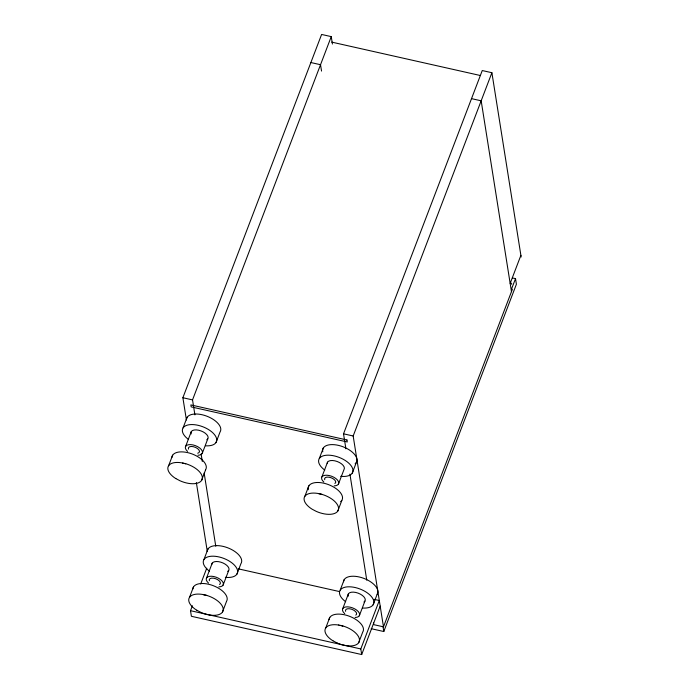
<?xml version="1.0" encoding="UTF-8"?>
<svg xmlns="http://www.w3.org/2000/svg" width="689" height="689" viewBox="0 0 689 689"><rect width="100%" height="100%" fill="white"/><g stroke="black" fill="none" stroke-linecap="round" stroke-linejoin="round"><path stroke-width="1.03" d="M511.608 283.153L511.608 284.299M186.418 419.997L182.878 397.725L321.608 34.45L331.254 36.62L332.434 44.053M194.909 414.881L192.532 399.896L331.254 36.62M168.607 465.73L172.646 455.162M183.067 427.86L187.107 417.293M185.685 446.248L191.309 431.538M202.161 453.603L207.777 438.884M201.55 480.44L205.589 469.872M216.01 442.562L220.049 431.994A18.086 9.069 20.9 0 0 206.467 416.044A18.086 9.069 20.9 0 0 186.392 419.541M189.509 597.346L193.54 586.787M203.97 559.477L208 548.909M380.182 606.113L361.691 654.55L191.396 616.285L190.508 610.695L192.395 605.752M200.697 584.005L206.743 568.184M206.588 577.873L212.203 563.154M223.055 585.228L228.679 570.509M222.452 612.056L226.483 601.488M236.913 574.187L240.943 563.619A18.086 9.069 20.9 0 0 227.361 547.66A18.086 9.069 20.9 0 0 207.286 551.166M304.848 496.338L308.879 485.771M319.308 458.469L323.339 447.902M321.918 476.857L327.542 462.147M345.904 448.806L343.527 433.82L482.248 70.545L491.894 72.715L521.151 256.988M373.49 622.555L373.826 624.673L383.48 626.844L353.173 435.991L491.894 72.715M338.394 484.212L344.009 469.502A9.043 4.53 20.9 0 0 337.222 461.518A9.043 4.53 20.9 0 0 327.18 463.266M337.782 511.049L341.822 500.481M352.243 473.179L356.282 462.612M325.742 627.963L329.781 617.396M340.202 590.085L344.242 579.527M342.821 608.482L348.436 593.763M359.288 615.837L364.912 601.118M358.685 642.665L362.715 632.106A18.086 9.069 20.9 0 0 349.134 616.147A18.086 9.069 20.9 0 0 329.058 619.644M373.145 604.796L377.176 594.228M361.691 654.55L360.803 648.952L379.294 600.515L374.075 599.344M510.161 283.429L520.893 255.335M511.686 288.665L515.518 278.632L512.383 277.925M383.48 626.844L512.392 289.234M371.225 628.695L383.79 631.52L516.405 284.23L515.518 278.632M182.516 463.042L185.763 463.766L181.276 462.758A18.026 9.043 20.9 0 0 168.073 466.789A18.026 9.043 20.9 0 0 175.841 478.605M318.757 493.651L321.996 494.383A18.086 9.069 20.9 0 1 338.342 509.989A18.086 9.069 20.9 0 1 316.199 511.35L312.108 509.197A18.026 9.043 20.9 0 1 304.305 497.398A18.026 9.043 20.9 0 1 317.517 493.384L321.996 494.383M203.419 594.667L206.666 595.391A18.086 9.069 20.9 0 1 223.003 610.997A18.086 9.069 20.9 0 1 200.869 612.366L196.77 610.213M339.651 625.276L342.898 626L338.411 624.992M331.685 42.107L480.448 75.532M310.877 62.544L320.523 64.714L321.539 71.079M471.517 98.639L481.172 100.809L511.471 291.662M182.878 397.725L192.532 399.896M343.527 433.82L353.173 435.991M238.256 568.83L339.599 591.601M206.666 595.391L202.178 594.383A18.026 9.043 20.9 0 0 188.975 598.405A18.026 9.043 20.9 0 0 196.744 610.23M190.508 610.695L360.803 648.952M337.093 642.983L333.002 640.822M175.867 478.588L179.958 480.75A18.086 9.069 20.9 0 0 202.11 479.38A18.086 9.069 20.9 0 0 185.763 463.723M383.05 626.861L383.79 631.52M349.917 474.118L366.763 580.181M201.119 453.973L202.308 461.492M204.151 473.059L215.769 546.248M196.348 482.55L207.294 551.467M324.7 479.716A5.874 2.945 20.9 0 1 331.099 477.744A5.874 2.945 20.9 0 1 334.897 483.489M323.83 482.016A9.043 4.53 20.9 0 1 324.898 475.315A9.043 4.53 20.9 0 1 337.386 479.949A9.043 4.53 20.9 0 1 334.174 485.857M324.743 470.096A18.086 9.069 20.9 0 1 324.975 455.42A18.086 9.069 20.9 0 1 351.002 465.583A18.086 9.069 20.9 0 1 340.676 476.314M356.876 461.148A18.086 9.069 20.9 0 1 355.119 463.818M322.771 451.846A18.086 9.069 20.9 0 1 338.979 445.499A18.086 9.069 20.9 0 1 356.997 460.355M308.31 489.715A18.086 9.069 20.9 0 1 328.24 484.522A18.086 9.069 20.9 0 1 340.659 501.687M188.467 449.107A5.874 2.945 20.9 0 1 195.573 447.419A5.874 2.945 20.9 0 1 197.726 453.241M187.589 451.407A9.043 4.53 20.9 0 1 188.665 444.706A9.043 4.53 20.9 0 1 201.154 449.34A9.043 4.53 20.9 0 1 197.941 455.248M191.154 433.949A9.043 4.53 20.9 0 1 200.99 430.909A9.043 4.53 20.9 0 1 206.829 439.754M188.51 439.479A18.086 9.069 20.9 0 1 188.441 424.863A18.086 9.069 20.9 0 1 214.4 434.501A18.086 9.069 20.9 0 1 205.52 445.8M171.931 457.41A18.086 9.069 20.9 0 1 191.998 453.913A18.086 9.069 20.9 0 1 205.555 469.855M209.37 580.724A5.874 2.945 20.9 0 1 215.76 578.751A5.874 2.945 20.9 0 1 219.558 584.505M208.491 583.032A9.043 4.53 20.9 0 1 209.559 576.323A9.043 4.53 20.9 0 1 222.047 580.965A9.043 4.53 20.9 0 1 218.844 586.873M211.85 564.282A9.043 4.53 20.9 0 1 222.978 562.973A9.043 4.53 20.9 0 1 227.723 571.37M209.404 571.103A18.086 9.069 20.9 0 1 209.637 556.436A18.086 9.069 20.9 0 1 235.664 566.591A18.086 9.069 20.9 0 1 225.337 577.322M192.825 589.035A18.086 9.069 20.9 0 1 212.901 585.538A18.086 9.069 20.9 0 1 226.448 601.48M345.602 611.341A5.874 2.945 20.9 0 1 351.993 609.36A5.874 2.945 20.9 0 1 355.791 615.113M344.724 613.641A9.043 4.53 20.9 0 1 345.8 606.94A9.043 4.53 20.9 0 1 358.289 611.574A9.043 4.53 20.9 0 1 355.076 617.482M348.281 596.183A9.043 4.53 20.9 0 1 358.125 593.143A9.043 4.53 20.9 0 1 363.964 601.988M345.637 601.712A18.086 9.069 20.9 0 1 345.577 587.097A18.086 9.069 20.9 0 1 371.535 596.734A18.086 9.069 20.9 0 1 362.655 608.034M343.518 581.774A18.086 9.069 20.9 0 1 363.594 578.278A18.086 9.069 20.9 0 1 377.15 594.219M342.898 625.956A18.086 9.069 20.9 0 1 359.236 641.605A18.086 9.069 20.9 0 1 337.102 642.975M332.976 640.839A18.026 9.043 20.9 0 1 325.208 629.014A18.026 9.043 20.9 0 1 338.42 625.009M346.963 439.987L190.862 404.917L191.18 406.889L347.282 441.968L346.963 439.987"/></g></svg>
